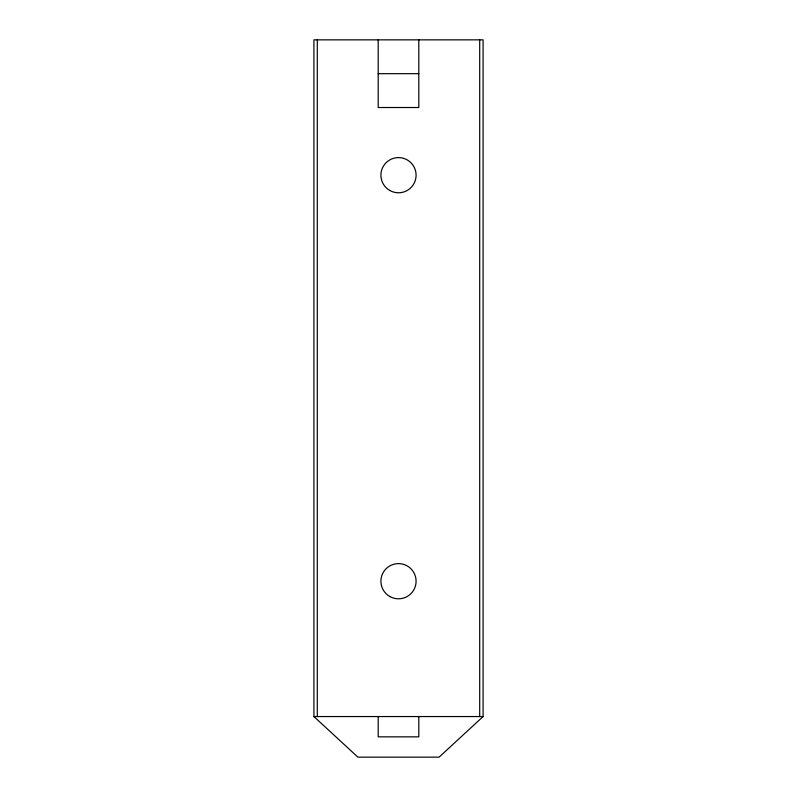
<?xml version="1.0" encoding="UTF-8"?>
<svg xmlns="http://www.w3.org/2000/svg" width="797" height="797" viewBox="0 0 797 797"><rect width="100%" height="100%" fill="white"/><g stroke="black" fill="none" stroke-linecap="round" stroke-linejoin="round"><path stroke-width="1.2" d="M483.092 716.553L439.097 757.15L357.903 757.15L313.908 716.553L313.908 39.85L483.092 39.85L483.092 716.553L313.908 716.553M378.196 73.683L418.804 73.683M479.704 39.85L479.704 716.553M418.804 39.85L418.804 107.515L378.196 107.515L378.196 39.85M418.804 716.553L418.804 736.846L378.196 736.846L378.196 716.553M317.296 39.85L317.296 716.553M389.703 190.423A17.594 17.594 0 0 0 416.094 175.191A17.594 17.594 0 0 0 389.703 159.948A17.594 17.594 0 0 0 389.703 190.423M389.703 596.445A17.594 17.594 0 0 0 416.094 581.212A17.594 17.594 0 0 0 389.703 565.97A17.594 17.594 0 0 0 389.703 596.445"/></g></svg>
